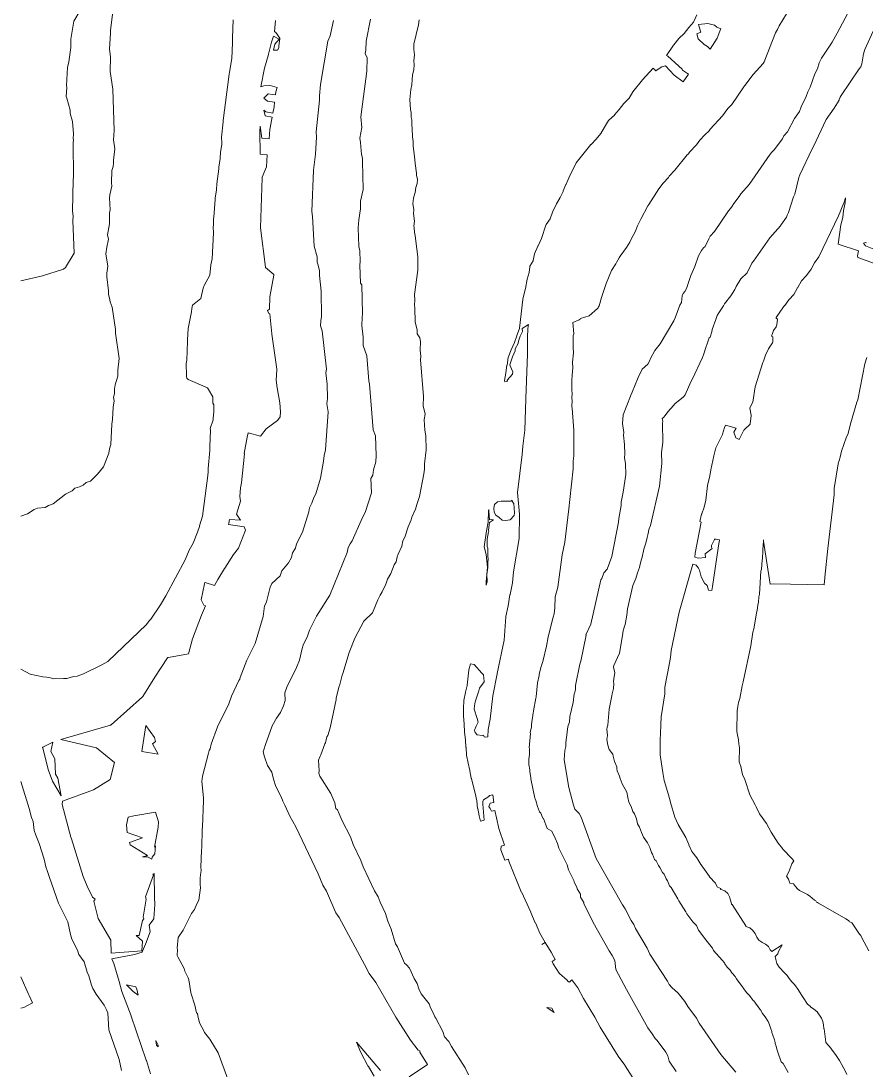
# Model space of a CAD drawing. Header units: metres. Extents: x 808092 to 809616, y 9156899 to 9158040.
# Drawn here: x 808091.9 to 808325.3, y 9157088.8 to 9157378.6 of the extents above; entities that cross this region are included whole.
import ezdxf

# ---------------------------------------------------------------- set-up
doc = ezdxf.new("R2010")
doc.units = ezdxf.units.M
doc.layers.add('C-TOPO-MAJR', color=9, linetype='Continuous')

msp = doc.modelspace()

# ---------------------------------------------------------------- linework, layer by layer
at = {"layer": 'C-TOPO-MAJR', "color": 9, "linetype": 'Continuous', "lineweight": 5}
for points, elevation in [([(808323.27, 9157386.3), (808317.32, 9157375.17), (808315.99, 9157372.73), (808313.02, 9157368.33), (808312.4, 9157367.03), (808311.87, 9157365.31), (808311.21, 9157363.97), (808309.92, 9157360.32), (808309.26, 9157358.98), (808308.77, 9157357.7), (808307.42, 9157354.86), (808306.9, 9157353.52), (808305.56, 9157351.59), (808303.59, 9157347.91), (808302.61, 9157346.83), (808302.22, 9157346.04), (808299.94, 9157342.96), (808299.27, 9157342.34), (808298.79, 9157341.75), (808292.99, 9157333.37), (808290.69, 9157330.82), (808290.25, 9157330.11), (808288.82, 9157328.18), (808288.37, 9157327.44), (808287.86, 9157326.72), (808287.35, 9157326.13), (808283.42, 9157320.4), (808282.3, 9157319.13), (808281.85, 9157318.42), (808280.9, 9157316.29), (808280.4, 9157315.92), (808279.85, 9157315.14), (808279.07, 9157313.7), (808278.06, 9157310.76), (808276.89, 9157308.29), (808275.71, 9157304.64), (808275.26, 9157303.81), (808274.76, 9157303.24), (808274.53, 9157302.6), (808274.48, 9157301.75), (808274.31, 9157300.84), (808273.84, 9157300.1), (808272.61, 9157296.56), (808272.18, 9157295.69), (808268.44, 9157289.39), (808267, 9157287.55), (808265.82, 9157285.36), (808265.5, 9157284.55), (808265.07, 9157283.76), (808263.44, 9157282.39), (808262.36, 9157280.08), (808260.76, 9157275.99), (808260.35, 9157275.2), (808260.27, 9157274.93), (808258.25, 9157269.79), (808258.03, 9157267.39), (808258.4, 9157264.87), (808258.35, 9157264.11), (808258.64, 9157261.53), (808258.67, 9157258.9), (808258.61, 9157257.94), (808258.85, 9157256.19), (808258.94, 9157253.25), (808258.21, 9157248.43), (808257.64, 9157245.66), (808257.68, 9157244.75), (808257, 9157241.11), (808256.91, 9157240.12), (808255.06, 9157230.6), (808253.83, 9157227.1), (808252.92, 9157226.14), (808252.32, 9157224.57), (808252.07, 9157224.22), (808249.27, 9157211.96), (808247.92, 9157208.98), (808248, 9157208.93), (808246.54, 9157201.72), (808246.25, 9157200.86), (808245.06, 9157195), (808245.02, 9157193.81), (808244.77, 9157192.85), (808244.73, 9157192.74), (808244.46, 9157190.33), (808243.54, 9157186.45), (808243.4, 9157184.91), (808243.03, 9157183.99), (808242.87, 9157182.99), (808242.79, 9157181.98), (808242.35, 9157179.28), (808242.37, 9157178.12), (808242.13, 9157177.06), (808241.92, 9157174.5), (808243.25, 9157166.85), (808244.48, 9157161.91), (808244.84, 9157160.84), (808246.06, 9157159.68), (808246.61, 9157158.65), (808250.78, 9157147.2), (808258.01, 9157134.38), (808258.74, 9157133.28), (808260.43, 9157130.11), (808261.15, 9157129.03), (808261.68, 9157127.87), (808264.85, 9157122.46), (808265.63, 9157120.82), (808270.51, 9157113.33), (808270.97, 9157112.4), (808271.65, 9157111.58), (808273.42, 9157110.03), (808275.26, 9157107.72), (808276.06, 9157106.32), (808278.44, 9157103.15), (808279.25, 9157101.73), (808285.2, 9157093.08), (808289.35, 9157088.18)], 2840), ([(808091.91, 9157241.82), (808093.7, 9157242.41), (808095.58, 9157243.66), (808096.51, 9157243.98), (808098.63, 9157244.21), (808099.55, 9157244.68), (808100.78, 9157245.18), (808104.19, 9157247.87), (808106.02, 9157248.79), (808106.8, 9157249.49), (808108.11, 9157249.92), (808109.1, 9157250.38), (808109.93, 9157251.1), (808111.07, 9157251.41), (808113.09, 9157253.41), (808114.72, 9157255.37), (808116.13, 9157259.22), (808116.36, 9157260.42), (808116.71, 9157261.53), (808116.98, 9157267.19), (808117.23, 9157268.44), (808117.36, 9157271.93), (808117.66, 9157273.68), (808117.42, 9157274.64), (808117.78, 9157275.57), (808117.78, 9157276.93), (808117.95, 9157278.07), (808118.7, 9157280.44), (808118.62, 9157282.09), (808118.99, 9157285.36), (808117.99, 9157292.32), (808118.01, 9157293.36), (808117.05, 9157299.52), (808116.52, 9157301.02), (808116.39, 9157301.98), (808116.1, 9157303), (808116.1, 9157304.06), (808115.62, 9157307.93), (808115.65, 9157308.92), (808115.88, 9157310.82), (808115.37, 9157314.24), (808115.59, 9157316.12), (808116.1, 9157318.27), (808115.82, 9157319.51), (808116.35, 9157322.52), (808116.37, 9157323.45), (808116.32, 9157324.27), (808116.36, 9157325.6), (808116.52, 9157326.36), (808116.39, 9157329.67), (808116.42, 9157330.51), (808116.99, 9157332.96), (808116.94, 9157333.81), (808117.03, 9157337.23), (808117.37, 9157338.34), (808117.46, 9157339.25), (808117.47, 9157340.11), (808117.84, 9157343.27), (808117.49, 9157345.72), (808117.62, 9157348.3), (808117.25, 9157359.69), (808116.55, 9157364.65), (808116.65, 9157368.53), (808116.39, 9157370.87), (808116.65, 9157375.16), (808116.63, 9157376.03), (808117.57, 9157383.34)], 2760), ([(808091.91, 9157306.77), (808097.84, 9157308.15), (808103.66, 9157310.05), (808104.25, 9157310.45), (808106.64, 9157314.43), (808106.27, 9157323.49), (808106.3, 9157324.61), (808106.18, 9157326.07), (808106.37, 9157334.65), (808106.33, 9157334.73), (808106.38, 9157335.41), (808106.34, 9157344.98), (808106.38, 9157345.6), (808106.34, 9157346.09), (808106.41, 9157347.4), (808106.11, 9157350.81), (808105.54, 9157353.02), (808105.45, 9157353.97), (808104.53, 9157357.28), (808104.37, 9157357.74), (808104.56, 9157360.19), (808104.48, 9157360.72), (808104.78, 9157365.75), (808105.17, 9157367.3), (808105.64, 9157371.19), (808105.71, 9157373.51), (808106.55, 9157378.52), (808108.29, 9157381.42)], 2750), ([(808272.83, 9157088.42), (808270.98, 9157091.19), (808270.53, 9157092.69), (808270.06, 9157093.76), (808267.61, 9157096.93), (808267.09, 9157097.5), (808266.25, 9157098.81), (808265.04, 9157100.4), (808259.19, 9157111.02), (808256.18, 9157116.56), (808255.91, 9157119.06), (808255.2, 9157120.4), (808254.32, 9157121.75), (808249.92, 9157129.52), (808247.34, 9157134.82), (808247.41, 9157135.07), (808246.45, 9157136.5), (808246.46, 9157137.39), (808245.55, 9157138.8), (808245.44, 9157139.2), (808244.68, 9157140.75), (808244.56, 9157141.14), (808243.12, 9157144.13), (808242.73, 9157145.48), (808240.5, 9157150.04), (808240.08, 9157151.35), (808239.47, 9157152.83), (808238.56, 9157154.73), (808237.27, 9157155.52), (808236.2, 9157158.24), (808236.08, 9157158.36), (808235.48, 9157159.71), (808235.12, 9157160.14), (808234.61, 9157161.56), (808234.13, 9157163.21), (808233.88, 9157163.66), (808233.82, 9157163.85), (808232.71, 9157169.23), (808232.72, 9157169.58), (808232.42, 9157171.12), (808232.42, 9157171.75), (808232.16, 9157173.18), (808232.19, 9157174.67), (808232.4, 9157175.93), (808232.32, 9157177.6), (808232.28, 9157177.79), (808232.6, 9157181.7), (808232.57, 9157181.99), (808232.94, 9157183.63), (808232.95, 9157184.17), (808233.1, 9157185.69), (808233.18, 9157186.01), (808233.41, 9157187.5), (808233.47, 9157187.74), (808233.5, 9157188.01), (808234.09, 9157191.52), (808234.18, 9157191.88), (808234.54, 9157195.72), (808234.99, 9157197.79), (808235.02, 9157198.18), (808235.44, 9157199.53), (808235.5, 9157200.02), (808236.03, 9157201.61), (808237.1, 9157205.85), (808237.52, 9157208.41), (808238.86, 9157213.91), (808239.15, 9157214.79), (808239.38, 9157216.49), (808239.48, 9157219.51), (808240.16, 9157222.15), (808241.34, 9157231.11), (808242.08, 9157234.64), (808243.26, 9157243.84), (808243.5, 9157246.42), (808244.44, 9157254.81), (808244.43, 9157256.94), (808244.58, 9157258.42), (808244.59, 9157264.89), (808244.64, 9157265.46), (808244.18, 9157271.65), (808244.06, 9157272.1), (808244.1, 9157273.8), (808244.04, 9157274.24), (808244.13, 9157275.88), (808244.04, 9157276.36), (808244.06, 9157279.73), (808244.16, 9157280.23), (808244.15, 9157280.7), (808244.35, 9157282.78), (808244.23, 9157284.34), (808244.47, 9157286.89), (808244.38, 9157288.44), (808244.42, 9157291.67), (808244.43, 9157291.68), (808244.58, 9157292.17), (808244.35, 9157295.31), (808246.1, 9157296.05), (808246.37, 9157296.2), (808246.43, 9157296.34), (808248.83, 9157297.11), (808251.14, 9157299.14), (808251.32, 9157299.35), (808251.45, 9157299.61), (808251.6, 9157299.85), (808252.23, 9157302.17), (808252.37, 9157302.47), (808253.52, 9157306.03), (808255.05, 9157309.67), (808256.17, 9157311.47), (808256.37, 9157311.89), (808257.15, 9157313.15), (808257.36, 9157313.6), (808259.17, 9157315.99), (808260.06, 9157317.44), (808260.46, 9157318.33), (808261.54, 9157320.29), (808262.16, 9157321.93), (808262.4, 9157322.33), (808263.07, 9157323.85), (808265.06, 9157327.47), (808265.32, 9157327.84), (808268.07, 9157332.15), (808269.28, 9157333.75), (808270.71, 9157335.31), (808270.95, 9157335.72), (808272.46, 9157337.36), (808275.88, 9157341.55), (808276.27, 9157341.87), (808276.58, 9157342.3), (808278.45, 9157344.32), (808279.43, 9157345.63), (808280.75, 9157347.09), (808281.96, 9157348.18), (808282.29, 9157348.68), (808285.63, 9157352.33), (808287.1, 9157354.36), (808288.23, 9157355.5), (808291.55, 9157360.33), (808291.81, 9157360.78), (808294.14, 9157363.77), (808296.92, 9157366.86), (808297.2, 9157367.27), (808300.28, 9157375.26), (808300.54, 9157375.75), (808300.85, 9157376.25), (808301.35, 9157377.24), (808304.34, 9157382.15)], 2830), ([(808091.91, 9157199.52), (808094.43, 9157198.1), (808097.94, 9157197.41), (808098.92, 9157197.34), (808100.09, 9157197.13), (808100.96, 9157196.8), (808103.63, 9157196.95), (808104.6, 9157196.9), (808106.4, 9157197.45), (808107.42, 9157197.58), (808109.2, 9157198.22), (808114.23, 9157200.72), (808115.87, 9157201.59), (808126.55, 9157211.84), (808127.3, 9157212.85), (808127.74, 9157213.35), (808130.45, 9157217.24), (808131.91, 9157219.75), (808137.26, 9157229.7), (808138.35, 9157232.41), (808139.51, 9157234.32), (808140.71, 9157237.33), (808141.2, 9157238.95), (808141.25, 9157239.07), (808142.02, 9157241.77), (808143.49, 9157253.01), (808143.57, 9157253.98), (808143.58, 9157254.93), (808144.09, 9157259.89), (808144.06, 9157261), (808144.25, 9157265.56), (808144.19, 9157266.03), (808144.98, 9157268.41), (808144.96, 9157268.78), (808145.17, 9157270.73), (808145.14, 9157272.57), (808144.91, 9157273.03), (808144.89, 9157274.73), (808143.68, 9157276.81), (808143.4, 9157277.21), (808138.08, 9157279.55), (808137.72, 9157279.88), (808137.62, 9157280.27), (808137.67, 9157280.63), (808137.57, 9157283.93), (808137.61, 9157284.38), (808137.74, 9157284.83), (808137.91, 9157290.04), (808137.9, 9157290.52), (808138.13, 9157293.58), (808139.05, 9157298.2), (808139.11, 9157299.11), (808139.24, 9157300.04), (808141.63, 9157301.9), (808142.2, 9157304.79), (808142.46, 9157305.49), (808144.09, 9157308.31), (808144.39, 9157311.24), (808144.71, 9157312.87), (808145.05, 9157320.07), (808145.01, 9157321.71), (808145.05, 9157322.17), (808145.05, 9157323.92), (808145.13, 9157324.4), (808145.54, 9157329.24), (808145.53, 9157329.66), (808145.87, 9157331.92), (808145.97, 9157333.56), (808146.57, 9157337.73), (808146.59, 9157338.21), (808146.94, 9157340.53), (808147.01, 9157342.36), (808147.38, 9157344.41), (808147.42, 9157344.81), (808147.3, 9157346.48), (808147.73, 9157350.68), (808147.74, 9157351.09), (808149.45, 9157363.86), (808149.46, 9157364.38), (808150.14, 9157368.21), (808150.37, 9157372.48), (808150.33, 9157372.96), (808150.32, 9157373.46), (808150.37, 9157373.93), (808150.5, 9157378.86)], 2770), ([(808162.18, 9157378.67), (808161.9, 9157375.66), (808162.31, 9157375.39), (808163.42, 9157373.77), (808163.42, 9157373.68), (808163.41, 9157373.62), (808163.14, 9157371.72), (808163.14, 9157371.15), (808162.73, 9157370.5), (808161.67, 9157370.47), (808162, 9157372.12), (808163.19, 9157373.56), (808161.61, 9157374.36), (808161.14, 9157372.68), (808161.14, 9157372.67), (808160.27, 9157369.35), (808160.26, 9157369.33), (808160.26, 9157369.32), (808159.13, 9157365.56), (808158.13, 9157360.38), (808158.95, 9157360.62), (808160.72, 9157360.71), (808161.35, 9157360.58), (808162.65, 9157360.2), (808162.31, 9157358.96), (808162.19, 9157358.12), (808161.34, 9157358.23), (808160.22, 9157358.46), (808158.98, 9157357.22), (808159.96, 9157356.37), (808161.94, 9157356.09), (808161.8, 9157354.85), (808161.48, 9157353.13), (808159.51, 9157353.46), (808158.99, 9157353.92), (808159.31, 9157352.32), (808161.28, 9157351.97), (808161.05, 9157350.61), (808161.05, 9157350.59), (808161.05, 9157350.56), (808160.68, 9157348.63), (808160.45, 9157346), (808158.46, 9157346.17), (808158.01, 9157349.51), (808157.85, 9157348.01), (808157.94, 9157341.79), (808159.93, 9157341.55), (808159.73, 9157338.29), (808158.56, 9157335.45), (808158.54, 9157335.34), (808158.51, 9157335.24), (808158.1, 9157321.4), (808159.49, 9157310.55), (808159.48, 9157310.5), (808159.49, 9157310.46), (808161.74, 9157308.52), (808161.74, 9157308.44), (808161.75, 9157308.39), (808160.63, 9157302.34), (808160.57, 9157298.92), (808160.01, 9157298.6), (808160.4, 9157297.78), (808160.6, 9157297.68), (808161.15, 9157292.18), (808161.15, 9157292.09), (808162.56, 9157282.34), (808162.56, 9157282.21), (808162.38, 9157279.3), (808162.63, 9157277.22), (808163.44, 9157273.06), (808163.59, 9157270.63), (808163.49, 9157269.19), (808162.8, 9157268.2), (808159.63, 9157265.89), (808158.03, 9157263.86), (808154.65, 9157264.84), (808154.42, 9157263.64), (808154.41, 9157263.6), (808153.54, 9157259.08), (808153.6, 9157258.97), (808152.84, 9157250.98), (808152.84, 9157250.97), (808152.55, 9157249.63), (808152.4, 9157247.19), (808152.58, 9157245.96), (808151.48, 9157242.35), (808152.52, 9157240.71), (808149.54, 9157240.88), (808149.31, 9157239.82), (808149.27, 9157239.48), (808153.51, 9157238.81), (808153.94, 9157237.89), (808151.99, 9157232.97), (808151.95, 9157232.91), (808150.61, 9157231.2), (808148.19, 9157227.38), (808148.15, 9157227.31), (808146.24, 9157224.27), (808145.39, 9157222.64), (808142.76, 9157223.45), (808142.72, 9157223.47), (808142.71, 9157223.44), (808142.71, 9157223.44), (808142.56, 9157223.13), (808141.69, 9157218.7), (808142.43, 9157217.2), (808142.87, 9157216.98), (808141.73, 9157214.46), (808141.73, 9157214.45), (808139.31, 9157207.92), (808139.3, 9157207.86), (808138.18, 9157203.74), (808132.69, 9157202.7), (808132.48, 9157202.73), (808132.36, 9157202.66), (808128.89, 9157197.34), (808128.85, 9157197.3), (808125.58, 9157191.98), (808125.52, 9157191.93), (808125.5, 9157191.91), (808125.44, 9157191.86), (808116.81, 9157184.15), (808116.76, 9157184.13), (808116.74, 9157184.11), (808116.6, 9157184.04), (808102.95, 9157180.1), (808112.78, 9157177.82), (808117.74, 9157173.75), (808116.56, 9157169.01), (808111.96, 9157166.18), (808103.35, 9157163.1), (808103.31, 9157162.09), (808105.65, 9157153.08), (808105.83, 9157152.69), (808109.05, 9157142.27), (808110.21, 9157139.6), (808110.22, 9157139.54), (808111.62, 9157136.52), (808112.39, 9157135.94), (808111.99, 9157135.43), (808113.23, 9157130.63), (808113.23, 9157130.63), (808113.23, 9157130.63), (808113.23, 9157130.62), (808113.24, 9157130.62), (808113.23, 9157130.62), (808116.72, 9157124.67), (808116.86, 9157121.05), (808125.28, 9157121.74), (808125.45, 9157124.4), (808123.73, 9157125.92), (808124.56, 9157125.99), (808125.51, 9157130.13), (808125.87, 9157130.56), (808125.62, 9157130.99), (808126.47, 9157135.99), (808126.3, 9157136.66), (808128.5, 9157142.71), (808128.37, 9157142.87), (808128.71, 9157143.04), (808128.7, 9157142.85), (808128.75, 9157136.5), (808128.75, 9157136.46), (808128.91, 9157134.5), (808128.91, 9157134.49), (808128.64, 9157130.67), (808128.62, 9157130.56), (808127.31, 9157128.8), (808127.56, 9157126.93), (808126.6, 9157124.28), (808126.59, 9157124.24), (808125.44, 9157121.63), (808125.43, 9157121.62), (808125.4, 9157121.36), (808123.26, 9157120.69), (808116.98, 9157119.47), (808117.52, 9157118.17), (808119.04, 9157113.28), (808119.04, 9157113.26), (808119.77, 9157110.48), (808122.31, 9157103.74), (808122.32, 9157103.66), (808126.53, 9157091.55), (808126.55, 9157091.43), (808127.67, 9157087.73)], 2780), ([(808178.25, 9157378.7), (808177.33, 9157374.44), (808176.7, 9157373.01), (808174.63, 9157360.97), (808174.34, 9157357.9), (808174.36, 9157356.68), (808173.42, 9157347.93), (808173.5, 9157346.5), (808173.27, 9157341.73), (808172.73, 9157337.36), (808172.26, 9157325.97), (808172.47, 9157324.58), (808172.88, 9157316.4), (808173.68, 9157313.37), (808173.74, 9157311.93), (808174.03, 9157311.11), (808174.34, 9157309.57), (808174.35, 9157308.26), (808174.84, 9157303.94), (808174.9, 9157296.92), (808174.72, 9157295.75), (808174.64, 9157294.33), (808175.06, 9157292.95), (808176.25, 9157282.42), (808176.15, 9157281.4), (808176.51, 9157278.28), (808176.6, 9157274.25), (808176.43, 9157272.82), (808176.79, 9157270.64), (808176.03, 9157260.14), (808175.66, 9157258.54), (808175.5, 9157256.96), (808174.62, 9157252.3), (808173.34, 9157247.95), (808172.84, 9157246.94), (808172.22, 9157245.34), (808171.57, 9157244.07), (808171.37, 9157242.98), (808169.63, 9157237.35), (808168, 9157234.16), (808167.69, 9157232.98), (808166.9, 9157231.63), (808166.6, 9157230.4), (808165.84, 9157228.89), (808163.96, 9157226.69), (808163.46, 9157225.33), (808161.22, 9157223.2), (808160.72, 9157222.14), (808159.71, 9157218.13), (808159.53, 9157217.67), (808159.14, 9157217.01), (808158.83, 9157214.06), (808156.63, 9157206.62), (808154.29, 9157202.01), (808152.43, 9157197.18), (808152.35, 9157196.77), (808152.11, 9157196.35), (808150.08, 9157192.04), (808149.3, 9157189.94), (808146.2, 9157183.57), (808144.47, 9157178.81), (808144.18, 9157177.49), (808143.89, 9157177.08), (808143.66, 9157176.34), (808142.08, 9157169.97), (808141.9, 9157168.53), (808142.32, 9157163.96), (808142.33, 9157163.2), (808142.01, 9157155.88), (808141.93, 9157155.2), (808141.89, 9157150.21), (808141.79, 9157149.54), (808141.62, 9157144.79), (808141.68, 9157143.89), (808141.63, 9157143.34), (808141.38, 9157141.92), (808141.39, 9157140), (808141.48, 9157139.09), (808141, 9157135.74), (808140.48, 9157134.69), (808139.85, 9157133.11), (808139.02, 9157132.05), (808136.7, 9157127.42), (808135.32, 9157125.42), (808135.04, 9157122.43), (808135.14, 9157122.05), (808135.04, 9157120.39), (808135.19, 9157120.01), (808136.97, 9157116.82), (808137.17, 9157116.1), (808138.09, 9157114.24), (808138.24, 9157113.74), (808138.8, 9157110.18), (808138.9, 9157109.79), (808139.97, 9157106.75), (808140.39, 9157104.57), (808140.7, 9157104.37), (808140.73, 9157103.74), (808141.24, 9157101.83), (808142.5, 9157099.45), (808142.61, 9157099.18), (808144.04, 9157097.34), (808146.36, 9157093.5), (808151.35, 9157080)], 2790), ([(808188.45, 9157379.04), (808187.24, 9157373.01), (808187.12, 9157370.5), (808186.98, 9157369.56), (808187.49, 9157368.42), (808187.42, 9157364.66), (808185.81, 9157352.06), (808186.05, 9157349.1), (808185.53, 9157346.17), (808185.71, 9157344.98), (808185.94, 9157341.69), (808186.24, 9157340.69), (808186.21, 9157339.77), (808186.44, 9157331.97), (808185.72, 9157328.76), (808185.69, 9157326.7), (808185.2, 9157323.64), (808185.08, 9157321.39), (808185.24, 9157316.27), (808185.49, 9157315.1), (808185.59, 9157312.16), (808185.46, 9157311.08), (808185.67, 9157306.18), (808186.04, 9157305.64), (808186.26, 9157297.72), (808186.14, 9157296.62), (808186.05, 9157294.41), (808186.39, 9157291.23), (808186.42, 9157288.88), (808187.42, 9157286.1), (808187.95, 9157279.13), (808188.18, 9157278.26), (808189.2, 9157265.67), (808189.81, 9157263.96), (808190.03, 9157258.51), (808189.94, 9157256.75), (808189.32, 9157254.6), (808189.05, 9157253.12), (808188.52, 9157252.21), (808188.7, 9157248.23), (808187, 9157242.75), (808186.24, 9157241.44), (808183.35, 9157235.01), (808182.79, 9157234.17), (808182.24, 9157233.16), (808182.02, 9157231.78), (808177.19, 9157219.95), (808173.54, 9157214.2), (808171.56, 9157210.27), (808171.01, 9157208.64), (808169.89, 9157206.12), (808169.6, 9157205.25), (808168.88, 9157201.99), (808168.05, 9157199.93), (808165.32, 9157194.57), (808164.83, 9157192.94), (808164.84, 9157190.84), (808164.38, 9157189.37), (808163.59, 9157187.54), (808162.47, 9157186.01), (808161.3, 9157183.86), (808159.33, 9157178.46), (808159.12, 9157177.54), (808158.78, 9157176.64), (808159.15, 9157175.27), (808160.01, 9157172.9), (808161.15, 9157171.11), (808161.64, 9157169.13), (808162.34, 9157167.15), (808163.83, 9157164.07), (808164.22, 9157163.01), (808164.81, 9157161.92), (808166.14, 9157158.87), (808167.83, 9157155.98), (808173.97, 9157143.01), (808175.26, 9157139.83), (808176.33, 9157138.17), (808178.87, 9157132.17), (808179.76, 9157130.89), (808186.76, 9157117.9), (808188.11, 9157115.43), (808189.93, 9157112.99), (808195.47, 9157103.36), (808199.46, 9157097.07), (808201.61, 9157094.27), (808202.08, 9157094.12), (808202.03, 9157093.68), (808204.21, 9157090.33), (808199.14, 9157086.93)], 2800), ([(808201.88, 9157378.84), (808201.7, 9157377.5), (808200.46, 9157372.17), (808200.42, 9157370.69), (808200.61, 9157369.24), (808200.45, 9157367.59), (808200.55, 9157366.42), (808200.4, 9157365.16), (808200.06, 9157363.62), (808199.91, 9157362.42), (808199.86, 9157360.88), (808199.58, 9157359.61), (808199.31, 9157356.9), (808199.44, 9157355.48), (808199.47, 9157354.09), (808199.72, 9157353.31), (808199.71, 9157351.97), (808199.82, 9157351.27), (808199.84, 9157349.91), (808199.97, 9157348.86), (808200.04, 9157346.56), (808200.24, 9157345.25), (808200.25, 9157343.95), (808200.64, 9157341.14), (808200.75, 9157339.17), (808201.17, 9157336.51), (808201.18, 9157335.94), (808201.39, 9157334.78), (808201.31, 9157333.65), (808200.93, 9157332.58), (808200.82, 9157331.21), (808200.3, 9157329.72), (808200.27, 9157328.81), (808200.18, 9157328.01), (808200.42, 9157326.53), (808200.36, 9157325.39), (808200.57, 9157323.24), (808200.4, 9157321.85), (808200.48, 9157321.47), (808200.57, 9157320.14), (808200.77, 9157319.3), (808201.49, 9157313.28), (808201.56, 9157309.76), (808200.59, 9157303.02), (808200.66, 9157301.46), (808200.58, 9157300.14), (808200.73, 9157299.19), (808200.8, 9157295.49), (808200.94, 9157294.65), (808201.37, 9157293.25), (808201.38, 9157292.15), (808202.04, 9157291), (808202.24, 9157289.98), (808202.15, 9157287.65), (808202.33, 9157285.93), (808202.22, 9157284.96), (808203.05, 9157274.79), (808202.96, 9157272.27), (808203.57, 9157269.94), (808203.3, 9157268.46), (808203.48, 9157265.54), (808203.72, 9157263.96), (808203.85, 9157260.07), (808203.35, 9157256.26), (808203.33, 9157254.8), (808203.22, 9157253.49), (808202.02, 9157247.2), (808201.27, 9157244.97), (808200.9, 9157243.69), (808199.9, 9157241.46), (808199.68, 9157240.75), (808198.81, 9157238.79), (808197.95, 9157236), (808197.38, 9157234.92), (808197.06, 9157233.53), (808196.13, 9157231.28), (808195.77, 9157230.57), (808195.54, 9157229.16), (808195.02, 9157228.36), (808194.07, 9157225.96), (808193.12, 9157224.34), (808192.65, 9157222.96), (808191.66, 9157220.84), (808191.12, 9157219.98), (808190.45, 9157218.7), (808189.01, 9157215.06), (808186.59, 9157212.73), (808184.14, 9157208.04), (808182.52, 9157204.12), (808180.85, 9157198.29), (808180.66, 9157197.88), (808179.95, 9157195.28), (808179.66, 9157194.58), (808178.96, 9157191.53), (808178.96, 9157191.16), (808178.58, 9157189.43), (808178.54, 9157188.95), (808177.33, 9157183.34), (808176.64, 9157181.21), (808176.39, 9157180.78), (808176.05, 9157179.21), (808175.79, 9157178.88), (808174.72, 9157175.87), (808174.5, 9157175.48), (808174.05, 9157174.36), (808174.27, 9157171.41), (808174.13, 9157170.77), (808174.43, 9157169.92), (808177.48, 9157165.14), (808178.55, 9157162.57), (808178.91, 9157161.03), (808179.32, 9157160.62), (808179.83, 9157159.59), (808180.58, 9157157.59), (808182.92, 9157153.23), (808183.65, 9157151.06), (808185.79, 9157146.7), (808186.43, 9157144.91), (808189.58, 9157138.25), (808190.58, 9157136.63), (808191.12, 9157135.11), (808192.63, 9157132.05), (808193.22, 9157129.87), (808194.11, 9157127.71), (808195.33, 9157123.64), (808195.92, 9157122.85), (808197.8, 9157118.32), (808198.35, 9157117.83), (808199.22, 9157116.93), (808200.53, 9157114.08), (808201.32, 9157112.67), (808201.78, 9157111.18), (808202.43, 9157109.81), (808204.61, 9157107.11), (808204.92, 9157106.27), (808206.07, 9157103.94), (808206.19, 9157103.49), (808206.51, 9157103.15), (808208.44, 9157099.43), (808208.92, 9157097.96), (808210.07, 9157096.67), (808210.8, 9157095.26), (808214.63, 9157089.42), (808215.5, 9157087.46)], 2810), ([(808278.56, 9157380.23), (808277.62, 9157378.25), (808276.35, 9157376.74), (808275.12, 9157375.13), (808273.64, 9157373.74), (808272.18, 9157371.93), (808272.17, 9157371.92), (808270.23, 9157369.06), (808270.54, 9157368.84), (808274.51, 9157365.24), (808274.6, 9157364.97), (808276.26, 9157363.85), (808274.82, 9157361.77), (808272.3, 9157363.59), (808269.88, 9157366.14), (808268.95, 9157365.88), (808267.39, 9157364.86), (808267.32, 9157364.81), (808267.21, 9157364.81), (808267.17, 9157364.85), (808266.51, 9157365.52), (808263.6, 9157362.33), (808263.57, 9157362.31), (808263.55, 9157362.29), (808260.88, 9157359.01), (808260.86, 9157358.96), (808259.86, 9157357.27), (808258.39, 9157355.78), (808257.16, 9157354.13), (808257.12, 9157354.09), (808255.82, 9157352.6), (808255.8, 9157352.58), (808254.25, 9157351.12), (808254.21, 9157351.08), (808253.07, 9157349.25), (808253.04, 9157349.21), (808252.06, 9157347.47), (808250.81, 9157345.92), (808249.36, 9157344.48), (808249.3, 9157344.4), (808245.22, 9157339.36), (808243.33, 9157335.4), (808242.5, 9157333.51), (808242.44, 9157333.43), (808241.7, 9157331.6), (808241.63, 9157331.5), (808240.84, 9157329.8), (808239.86, 9157328.08), (808239.83, 9157327.98), (808238.83, 9157325.99), (808238.08, 9157323.94), (808236.97, 9157322.33), (808236.89, 9157322.16), (808235.69, 9157318.46), (808234.74, 9157316.43), (808234.7, 9157316.33), (808233.71, 9157314.23), (808233.37, 9157312.42), (808233.33, 9157312.3), (808232.43, 9157310.79), (808232.41, 9157310.68), (808232.3, 9157309.06), (808231.68, 9157307.2), (808231.22, 9157304.62), (808230.53, 9157301.78), (808230.53, 9157301.7), (808230.51, 9157301.63), (808230.03, 9157297.68), (808230.02, 9157297.64), (808229.58, 9157293.7), (808229.56, 9157293.64), (808228.88, 9157291.67), (808228.88, 9157291.63), (808228.24, 9157289.72), (808227.26, 9157287.72), (808226.5, 9157285.6), (808226.49, 9157285.56), (808226.16, 9157283.51), (808226.15, 9157283.49), (808226.14, 9157283.47), (808225.8, 9157281.35), (808225.8, 9157281.29), (808225.43, 9157279.24), (808225.44, 9157279.21), (808225.58, 9157278.87), (808226.28, 9157279.1), (808226.18, 9157279.36), (808227.65, 9157281.02), (808227.77, 9157281.66), (808226.98, 9157283.32), (808226.93, 9157283.62), (808227.65, 9157285.79), (808228.44, 9157287.41), (808228.44, 9157288), (808229.23, 9157289.46), (808229.3, 9157290.1), (808229.74, 9157291.48), (808230.39, 9157292.76), (808230.31, 9157293.59), (808232.06, 9157294.7), (808231.93, 9157293.62), (808231.85, 9157291.17), (808231.83, 9157291.06), (808231.78, 9157286.78), (808231.8, 9157286.56), (808231.35, 9157274.25), (808231.35, 9157274.11), (808231.1, 9157265.52), (808230.54, 9157261.07), (808230.54, 9157260.99), (808230.3, 9157258.9), (808230.3, 9157258.81), (808229.02, 9157248.34), (808229.56, 9157242.29), (808229.58, 9157242.23), (808229.48, 9157235.59), (808227.9, 9157226.36), (808227.63, 9157223.33), (808226.98, 9157220.12), (808226.97, 9157220.04), (808226.47, 9157217.02), (808225.82, 9157214.06), (808225.78, 9157213.93), (808225.35, 9157207.57), (808223.44, 9157198.34), (808223.43, 9157198.22), (808222.2, 9157192.13), (808221.51, 9157185.74), (808220.9, 9157182.83), (808220.86, 9157180.85), (808220.17, 9157180.77), (808219.86, 9157180.8), (808219.62, 9157181.24), (808219.32, 9157181.21), (808217.91, 9157181.42), (808217.32, 9157182.05), (808217.27, 9157182.29), (808217.17, 9157182.65), (808217.65, 9157183.76), (808218.22, 9157184.83), (808217.95, 9157185.9), (808217.1, 9157188.5), (808217.15, 9157189.43), (808217.32, 9157190.47), (808218.38, 9157193.57), (808218.52, 9157194.26), (808219.83, 9157196.02), (808219.84, 9157196.13), (808219.64, 9157197.94), (808219.15, 9157198.42), (808217.04, 9157200.79), (808216.06, 9157200.98), (808215.64, 9157199.3), (808215.63, 9157199.28), (808215.63, 9157199.26), (808215.12, 9157195.08), (808215.1, 9157195.04), (808214.72, 9157193.12), (808214.72, 9157193.03), (808214.18, 9157190.86), (808214.16, 9157188.67), (808214.14, 9157188.6), (808214.17, 9157186.57), (808214.16, 9157186.52), (808214.33, 9157184.45), (808214.32, 9157184.42), (808214.32, 9157184.39), (808214.45, 9157182.07), (808214.71, 9157179.99), (808214.72, 9157179.94), (808214.81, 9157177.99), (808214.83, 9157177.91), (808214.92, 9157175.78), (808214.95, 9157175.75), (808215.41, 9157173.57), (808215.43, 9157173.52), (808215.84, 9157171.48), (808215.86, 9157171.43), (808216.27, 9157169.43), (808216.3, 9157169.36), (808216.76, 9157167.4), (808217.38, 9157165.29), (808217.38, 9157165.25), (808217.85, 9157163.17), (808217.86, 9157163.14), (808218.04, 9157161.07), (808218.05, 9157161.05), (808218.43, 9157159), (808218.83, 9157157.57), (808219.8, 9157157.81), (808219.48, 9157162.22), (808219.48, 9157162.97), (808219.65, 9157163.41), (808221.15, 9157164.37), (808221.27, 9157164.64), (808222.27, 9157164.76), (808222.5, 9157162.65), (808221.51, 9157162.51), (808221.17, 9157161.61), (808221.48, 9157161.03), (808221.83, 9157160.26), (808222.81, 9157160.43), (808223.21, 9157158.43), (808223.21, 9157158.42), (808223.93, 9157155.48), (808225.5, 9157150.92), (808224.54, 9157150.62), (808224.4, 9157149.63), (808225.58, 9157146.74), (808226.54, 9157147.02), (808226.66, 9157146.5), (808230.1, 9157138.05), (808230.12, 9157138.03), (808230.13, 9157138), (808232.74, 9157132.38), (808232.76, 9157132.33), (808233.97, 9157129.45), (808233.99, 9157129.43), (808235.24, 9157126.6), (808235.25, 9157126.57), (808236.65, 9157124.02), (808238.38, 9157121.33), (808239.44, 9157119.28), (808238.58, 9157118.77), (808238.92, 9157118.11), (808240.6, 9157115.58), (808240.69, 9157115.41), (808242.73, 9157113.6), (808242.92, 9157113.33), (808243.32, 9157113.05), (808243.47, 9157113.14), (808244.08, 9157113.7), (808245.7, 9157111.5), (808247.24, 9157108.54), (808250.41, 9157103.4), (808251.84, 9157100.59), (808256.81, 9157092.59), (808258.71, 9157090.11), (808258.8, 9157089.95), (808265.61, 9157079.28)], 2820), ([(808327.27, 9157375.78), (808324.96, 9157370.67), (808324.6, 9157369.53), (808324.14, 9157366.72), (808323.9, 9157365.88), (808323.37, 9157365.31), (808318.4, 9157357.97), (808318.19, 9157357.48), (808317.85, 9157356.89), (808317.89, 9157356.72), (808316.51, 9157354.5), (808314.27, 9157351.39), (808310.81, 9157343.87), (808310.43, 9157343.23), (808307.01, 9157336.03), (808306.76, 9157335.36), (808305.68, 9157330.76), (808305.32, 9157330), (808303.88, 9157325.62), (808303.56, 9157324.91), (808303.37, 9157324.35), (808301.75, 9157322.19), (808301.67, 9157321.99), (808298.72, 9157318.64), (808294.27, 9157312.22), (808293.78, 9157311.67), (808292.52, 9157308.96), (808290.72, 9157307.29), (808289.43, 9157305.22), (808289.11, 9157304.42), (808288.01, 9157302.61), (808286.25, 9157300.46), (808285.91, 9157299.84), (808284.63, 9157297.93), (808284.22, 9157297.21), (808283.85, 9157296.07), (808282.83, 9157293.33), (808282.7, 9157292.72), (808282.23, 9157291.18), (808282.02, 9157291.01), (808281.47, 9157289.39), (808281.13, 9157288.61), (808280.46, 9157286.34), (808280.14, 9157285.57), (808277.33, 9157279.57), (808276.89, 9157278.84), (808275.34, 9157275.25), (808274.91, 9157274.77), (808272.52, 9157272.81), (808272.14, 9157272.33), (808270.53, 9157270.64), (808269.82, 9157269.56), (808269.34, 9157268.99), (808269.02, 9157268.75), (808269.16, 9157267.98), (808269.12, 9157267.44), (808269.17, 9157262.13), (808268.83, 9157259.41), (808268.93, 9157256.33), (808268.23, 9157250.06), (808265.79, 9157239.2), (808265.32, 9157238.13), (808265.24, 9157237.43), (808265.06, 9157236.63), (808264.84, 9157235.89), (808264.51, 9157234.3), (808263.96, 9157232.7), (808263.51, 9157230.43), (808263.31, 9157229.89), (808262.9, 9157228.48), (808262.73, 9157227.59), (808262.16, 9157226.09), (808261.73, 9157224.58), (808260.91, 9157222.63), (808259.42, 9157216.14), (808259.21, 9157214.41), (808258.78, 9157211.84), (808258.59, 9157211.36), (808258.18, 9157209.76), (808258.15, 9157209.33), (808257.22, 9157203.98), (808255.65, 9157200.52), (808255.57, 9157200.03), (808255.94, 9157198.46), (808255.71, 9157197.49), (808255.59, 9157196.11), (808255.68, 9157195.59), (808255.56, 9157194.18), (808255.16, 9157192.71), (808255.13, 9157192.15), (808254.33, 9157188.45), (808253.99, 9157184.05), (808253.81, 9157183.49), (808253.75, 9157182.92), (808253.88, 9157181.18), (808253.83, 9157180.62), (808253.73, 9157180.05), (808254.02, 9157178.48), (808254.34, 9157177.34), (808255.36, 9157176.06), (808255.44, 9157175.49), (808255.83, 9157173.99), (808256.47, 9157172.54), (808256.48, 9157171.94), (808256.61, 9157171.39), (808257.24, 9157169.96), (808257.36, 9157169.36), (808257.99, 9157167.87), (808259.25, 9157165.53), (808259.49, 9157164.11), (808259.81, 9157162.82), (808260.42, 9157161.56), (808260.88, 9157160.18), (808261.35, 9157159.57), (808261.87, 9157158.18), (808262.21, 9157156.81), (808262.74, 9157155.85), (808263.25, 9157154.43), (808263.87, 9157153.14), (808264.92, 9157151.53), (808265.6, 9157150.26), (808266.02, 9157148.88), (808266.36, 9157148.37), (808266.91, 9157146.98), (808267.35, 9157146.53), (808267.96, 9157145.26), (808268.39, 9157144.77), (808269.08, 9157143.39), (808269.53, 9157142.9), (808270.13, 9157141.63), (808270.48, 9157141.07), (808271.07, 9157139.7), (808271.45, 9157139.18), (808273.31, 9157136.12), (808273.56, 9157135.55), (808275.5, 9157132.53), (808275.8, 9157131.97), (808277.48, 9157129.71), (808278.5, 9157128.74), (808279.05, 9157127.4), (808279.45, 9157126.95), (808280.65, 9157125.21), (808282.86, 9157122.41), (808283.19, 9157121.85), (808285.54, 9157119.16), (808286.18, 9157118.38), (808286.33, 9157118.1), (808287, 9157117.17), (808287.76, 9157116.35), (808288.22, 9157115.68), (808288.44, 9157115.45), (808289.13, 9157114.6), (808289.54, 9157113.98), (808291.33, 9157111.52), (808291.51, 9157111.31), (808292.37, 9157110.08), (808292.99, 9157109.49), (808293.68, 9157108.68), (808294.09, 9157108.09), (808294.29, 9157107.88), (808295.94, 9157105.6), (808296.13, 9157105.39), (808296.75, 9157104.43), (808297.44, 9157103.51), (808298.28, 9157102.18), (808298.69, 9157101.28), (808299, 9157100.16), (808299.29, 9157099.43), (808299.31, 9157099.14), (808299.6, 9157098.43), (808299.64, 9157098.14), (808299.93, 9157097.4), (808299.99, 9157097.14), (808300.24, 9157096.37), (808300.25, 9157096.08), (808300.52, 9157095.41), (808300.66, 9157094.57), (808300.73, 9157094.26), (808300.84, 9157093.99), (808300.97, 9157093.75), (808301.83, 9157091.09), (808302.38, 9157090.61), (808303.82, 9157088.1)], 2850), ([(808327.69, 9157311.61), (808323.08, 9157313.19), (808322.91, 9157313.68), (808323.21, 9157315.11), (808317.65, 9157316.89), (808318.32, 9157322.26), (808318.86, 9157324.26), (808319.09, 9157326.25), (808319.52, 9157328.33), (808319.67, 9157329.74), (808319.26, 9157328.49), (808319.21, 9157328.37), (808317.72, 9157324.7), (808312.29, 9157313.43), (808311.08, 9157311.73), (808310.2, 9157309.98), (808308.89, 9157308.3), (808307.53, 9157306.82), (808306.45, 9157304.97), (808306.33, 9157304.81), (808306.25, 9157304.62), (808305.35, 9157303.03), (808304.06, 9157301.61), (808304, 9157301.52), (808302.86, 9157300.01), (808302.78, 9157299.93), (808301.65, 9157298.4), (808300.52, 9157296.61), (808300.48, 9157296.51), (808300.85, 9157296.2), (808300.88, 9157296.19), (808300.67, 9157294.66), (808300.49, 9157294.06), (808299.77, 9157293.06), (808299.43, 9157292.27), (808299.23, 9157291.51), (808299.6, 9157291.32), (808299.53, 9157289.89), (808299.5, 9157289.7), (808298.38, 9157288.04), (808297.57, 9157286.27), (808296.99, 9157284.55), (808296.8, 9157284.27), (808294.73, 9157277.52), (808294.03, 9157273.29), (808293.23, 9157271.7), (808293.2, 9157271.6), (808293.61, 9157269.66), (808293.58, 9157269.57), (808293.3, 9157267.24), (808293.27, 9157267.17), (808291.64, 9157265.59), (808291.64, 9157265.57), (808291.58, 9157265.55), (808290.23, 9157262.94), (808289.33, 9157263.39), (808288.83, 9157265), (808289.48, 9157266.11), (808286.47, 9157266.92), (808286.23, 9157266.28), (808285.71, 9157264.42), (808285.67, 9157264.38), (808283.84, 9157260.64), (808283.31, 9157258.48), (808283.29, 9157258.45), (808282.48, 9157254.57), (808282.48, 9157254.48), (808282.1, 9157252.48), (808282.1, 9157252.42), (808281.52, 9157250.35), (808281.52, 9157250.29), (808281.05, 9157246.17), (808280.63, 9157244.3), (808280.63, 9157244.3), (808279.92, 9157242.38), (808279.91, 9157242.36), (808279.43, 9157240.31), (808279.78, 9157240.15), (808278.14, 9157231.56), (808278.05, 9157230.46), (808278.71, 9157230.25), (808279.02, 9157230.2), (808281, 9157230.33), (808280.91, 9157231.36), (808282.78, 9157232.88), (808282.66, 9157233.22), (808282.67, 9157233.67), (808283.43, 9157235.29), (808283.52, 9157235.45), (808283.84, 9157235.42), (808283.92, 9157235.4), (808284.82, 9157235.21), (808284.43, 9157232.95), (808282.95, 9157222.35), (808282.75, 9157221.22), (808281.77, 9157221.38), (808281.41, 9157222.59), (808280.73, 9157223.29), (808279.78, 9157225.04), (808279.28, 9157226.84), (808279.05, 9157227.44), (808278.43, 9157228.2), (808277.47, 9157228.5), (808277.28, 9157227.88), (808277.28, 9157227.88), (808273.69, 9157215.25), (808271.53, 9157204.71), (808271.35, 9157202.72), (808270.92, 9157200.84), (808270.91, 9157200.72), (808269.75, 9157194.55), (808269.75, 9157192.68), (808268.71, 9157186.36), (808268.61, 9157184.25), (808268.59, 9157184.15), (808268.6, 9157183.97), (808268.44, 9157179.88), (808268.49, 9157175.89), (808268.85, 9157173.37), (808268.86, 9157173.33), (808269.19, 9157171.01), (808269.6, 9157168.8), (808270.79, 9157164.76), (808271.27, 9157162.75), (808271.29, 9157162.68), (808272.5, 9157158.64), (808273.39, 9157156.63), (808275.53, 9157152.99), (808276.36, 9157151.1), (808276.41, 9157151.01), (808277.23, 9157149.19), (808278.57, 9157147.43), (808279.67, 9157145.6), (808279.75, 9157145.51), (808282.03, 9157142.23), (808282.07, 9157142.13), (808283.71, 9157140.39), (808283.74, 9157140.31), (808284.29, 9157139.34), (808285.19, 9157138.91), (808285.16, 9157138.85), (808285.15, 9157138.79), (808285.15, 9157138.72), (808285.19, 9157138.69), (808285.22, 9157138.63), (808285.27, 9157138.61), (808286.33, 9157138.3), (808287.13, 9157137.52), (808287.58, 9157136.63), (808287.9, 9157135.7), (808288.13, 9157134.68), (808288.19, 9157134.59), (808288.22, 9157134.55), (808288.28, 9157134.54), (808288.33, 9157134.54), (808292.08, 9157128.61), (808292.09, 9157128.58), (808292.09, 9157128.56), (808292.1, 9157128.51), (808292.11, 9157128.49), (808292.13, 9157128.47), (808292.15, 9157128.45), (808293.19, 9157128.1), (808293.98, 9157127.39), (808294.66, 9157126.46), (808295.12, 9157125.51), (808295.14, 9157125.49), (808295.71, 9157124.69), (808296.57, 9157124.08), (808296.58, 9157124.06), (808297.5, 9157123.6), (808298.36, 9157122.91), (808298.8, 9157121.98), (808299.31, 9157121.49), (808302.16, 9157123.37), (808301.17, 9157121.49), (808300.99, 9157120.89), (808300.25, 9157120.16), (808300.37, 9157119.29), (808300.63, 9157118.23), (808300.64, 9157118.23), (808300.64, 9157118.22), (808300.64, 9157118.22), (808300.65, 9157118.22), (808300.65, 9157118.22), (808300.66, 9157118.22), (808301.34, 9157117.23), (808302.83, 9157115.63), (808302.83, 9157115.63), (808303.5, 9157114.89), (808303.51, 9157114.88), (808304.1, 9157114.03), (808304.82, 9157113.17), (808304.83, 9157113.16), (808304.84, 9157113.15), (808305.52, 9157112.41), (808305.53, 9157112.39), (808306.71, 9157110.71), (808306.72, 9157110.7), (808306.73, 9157110.69), (808309.11, 9157107.02), (808309.97, 9157106.36), (808309.95, 9157106.33), (808309.95, 9157106.31), (808309.96, 9157106.29), (808310.9, 9157105.63), (808310.91, 9157105.6), (808311.7, 9157104.91), (808311.71, 9157104.88), (808311.72, 9157104.86), (808311.74, 9157104.84), (808311.77, 9157104.82), (808312.4, 9157104), (808312.42, 9157103.98), (808312.99, 9157103.13), (808313.35, 9157102.18), (808313.52, 9157101.24), (808313.61, 9157100.18), (808313.64, 9157100.16), (808313.69, 9157100.14), (808313.73, 9157100.15), (808314.2, 9157096.44), (808314.25, 9157096.37), (808315.64, 9157094.73), (808315.7, 9157094.62), (808316.92, 9157093.05), (808318.02, 9157091.38), (808318.99, 9157089.6), (808319.02, 9157089.53), (808319.07, 9157089.45), (808320.01, 9157087.52)], 2860), ([(808325.48, 9157317.3), (808325.14, 9157317.33), (808324.6, 9157317.18), (808325.14, 9157316.46), (808328.88, 9157315.02)], 2860), ([(808325.56, 9157285.63), (808325, 9157283.83), (808323.06, 9157273.87), (808322.75, 9157273.24), (808321.01, 9157267.26), (808320.37, 9157264.59), (808319.84, 9157263.44), (808318.49, 9157259.74), (808318.21, 9157258.09), (808317.57, 9157256.19), (808316.51, 9157249.38), (808316.54, 9157247.68), (808314.73, 9157232.87), (808313.94, 9157224.91), (808313.94, 9157224.73), (808313.77, 9157222.85), (808299.8, 9157223.09), (808298.8, 9157223.04), (808297.03, 9157234.89), (808297.01, 9157235.21), (808296.95, 9157234.92), (808296.98, 9157234.87), (808296.76, 9157232.45), (808296.83, 9157232.15), (808296.73, 9157230.04), (808296.62, 9157229.6), (808296.48, 9157227.13), (808296.23, 9157226.57), (808295.89, 9157220.27), (808295.72, 9157219.46), (808295.61, 9157218.06), (808295.4, 9157217.17), (808295.26, 9157215.82), (808295.04, 9157214.99), (808294.34, 9157210.64), (808294.07, 9157209.73), (808293.46, 9157206), (808291.41, 9157195.98), (808291.08, 9157194.87), (808290.45, 9157191.37), (808290.12, 9157190.31), (808289.89, 9157189.23), (808289.76, 9157187.98), (808289.64, 9157182.29), (808290.04, 9157179.96), (808290.15, 9157178.85), (808290.35, 9157177.82), (808290.29, 9157173.89), (808290.77, 9157172.67), (808290.97, 9157171.29), (808291.2, 9157170.44), (808291.82, 9157169.05), (808293.18, 9157164.79), (808294.72, 9157162.07), (808294.96, 9157161.47), (808295.87, 9157159.57), (808297.81, 9157156.9), (808299.08, 9157154.45), (808301.04, 9157151.41), (808302.21, 9157150), (808302.37, 9157149.76), (808304.94, 9157147.1), (808305.35, 9157146.56), (808304.8, 9157145.72), (808303.95, 9157143.51), (808303.31, 9157142.31), (808303.89, 9157141.51), (808304.27, 9157140.42), (808305.3, 9157140.24), (808305.85, 9157139.47), (808306.4, 9157138.82), (808306.93, 9157138.34), (808309.14, 9157137.25), (808309.82, 9157136.8), (808311.09, 9157135.72), (808311.43, 9157135.49), (808311.65, 9157135.18), (808311.94, 9157135.04), (808312.14, 9157134.89), (808319.75, 9157130.56), (808320.5, 9157130.05), (808320.67, 9157129.9), (808320.78, 9157129.72), (808321.02, 9157129.62), (808321.36, 9157129.44), (808321.5, 9157129.32), (808323.55, 9157126.33), (808323.68, 9157126.17), (808323.88, 9157125.99), (808324.11, 9157125.29), (808326.06, 9157121.68)], 2870), ([(808119.64, 9157088.69), (808119.03, 9157091.68), (808116.18, 9157099.86), (808115.86, 9157104.57), (808115.54, 9157105.4), (808114.92, 9157106.75), (808112.71, 9157109.74), (808111.72, 9157111.31), (808111.37, 9157112.23), (808110.64, 9157114.77), (808110.19, 9157115.82), (808109.34, 9157118.7), (808107.86, 9157120.74), (808107.51, 9157121.89), (808106, 9157124.94), (808105.6, 9157126.19), (808104.81, 9157129.72), (808102.28, 9157134.9), (808099.77, 9157141.93), (808099.28, 9157143.65), (808098.74, 9157144.92), (808098.32, 9157147), (808096.95, 9157151.38), (808096.01, 9157153.64), (808095.57, 9157154.99), (808095.28, 9157157.41), (808094.79, 9157158.56), (808094.21, 9157161.01), (808091.91, 9157168.5)], 2770), ([(808235.79, 9157123.5), (808236.65, 9157124.02)], 2820), ([(808091.91, 9157105.85), (808092.72, 9157106.08), (808095.06, 9157107.36), (808094.2, 9157109.33), (808093.96, 9157109.71), (808091.91, 9157114.56)], 2760), ([(808191.22, 9157088.65), (808184.57, 9157096.49), (808185.81, 9157093.6), (808187.68, 9157089.98), (808187.87, 9157089.73), (808189.45, 9157087.13)], 2800)]:
    msp.add_lwpolyline(points, dxfattribs=dict(at, elevation=elevation))
for points, elevation in [([(808284.93, 9157375.76), (808284.95, 9157375.78), (808285.19, 9157376.37), (808284.11, 9157376.86), (808283.45, 9157377.36), (808281.6, 9157377.86), (808279.04, 9157377.56), (808279.12, 9157377.2), (808279.7, 9157375.43), (808278.55, 9157375.04), (808278.99, 9157373.6), (808280.63, 9157372.03), (808281.49, 9157371.5), (808282.22, 9157370.75), (808284.19, 9157373.79), (808284.93, 9157375.76)], 2820), ([(808227.32, 9157245.91), (808224.51, 9157245.91), (808223.48, 9157245.71), (808222.65, 9157245.01), (808222.48, 9157244), (808222.62, 9157242.92), (808223.1, 9157242.01), (808223.99, 9157241.41), (808224.81, 9157240.66), (808225.77, 9157240.62), (808227, 9157240.72), (808228.08, 9157241.98), (808228.25, 9157242.66), (808228.02, 9157245.29), (808227.66, 9157245.77), (808227.59, 9157246.2), (808227.32, 9157245.91)], 2820), ([(808221.13, 9157243.21), (808221.16, 9157243.63), (808221.06, 9157243.17), (808221.06, 9157243.17), (808221.06, 9157243.17), (808220.94, 9157240.16), (808220.44, 9157237.75), (808219.88, 9157233.3), (808220.4, 9157231.23), (808220.4, 9157231.21), (808220.72, 9157227.65), (808220.54, 9157225.63), (808220.54, 9157225.63), (808220.43, 9157223.64), (808220.43, 9157223.64), (808220.39, 9157222.68), (808220.66, 9157223.6), (808220.63, 9157223.8), (808220.56, 9157225.63), (808220.89, 9157227.64), (808220.85, 9157229.36), (808220.94, 9157229.62), (808220.82, 9157230.98), (808220.87, 9157231.31), (808220.81, 9157232.93), (808220.7, 9157233.43), (808220.64, 9157235.43), (808221.02, 9157237.46), (808221.13, 9157237.67), (808221.08, 9157237.95), (808221.34, 9157240), (808222.46, 9157240.77), (808221.77, 9157240.86), (808221.28, 9157240.73), (808221.12, 9157243.16), (808221.13, 9157243.21)], 2820), ([(808129.02, 9157179.54), (808128.81, 9157180.6), (808126.35, 9157183.94), (808125.29, 9157176.8), (808129.77, 9157176.03), (808128.21, 9157178.91), (808129.02, 9157179.54)], 2780), ([(808100.19, 9157176.78), (808100.75, 9157179.38), (808097.91, 9157178), (808097.87, 9157177.95), (808097.87, 9157177.9), (808097.91, 9157177.81), (808099.4, 9157171.79), (808100.61, 9157168.54), (808103.04, 9157164.52), (808102.07, 9157169.42), (808101.44, 9157170.5), (808101.28, 9157174.74), (808100.19, 9157176.78)], 2780), ([(808126.87, 9157147.64), (808128.09, 9157147), (808128.12, 9157147.63), (808128.9, 9157148.52), (808129.11, 9157150.74), (808128.81, 9157150.37), (808129.77, 9157155.89), (808129.86, 9157157.33), (808129.09, 9157160.01), (808123.09, 9157159.04), (808121.49, 9157158.63), (808121.1, 9157156.52), (808121.23, 9157154.41), (808125.51, 9157152.95), (808121.88, 9157151.66), (808122.09, 9157151.01), (808126.83, 9157148.01), (808125.49, 9157147.66), (808126.87, 9157147.64)], 2780), ([(808123.9, 9157111.13), (808123.65, 9157111.79), (808121.1, 9157112.35), (808122.86, 9157110.5), (808124.25, 9157109.47), (808123.9, 9157111.13)], 2780), ([(808238.53, 9157105.84), (808237.12, 9157106.02), (808239.16, 9157104.65), (808238.53, 9157105.84)], 2820), ([(808129.84, 9157095.16), (808129.76, 9157095.69), (808129.67, 9157095.83), (808129.19, 9157096.96), (808129.31, 9157095.67), (808129.84, 9157095.16)], 2780)]:
    msp.add_lwpolyline(points, close=True, dxfattribs=dict(at, elevation=elevation))

doc.saveas('drawing.dxf')
